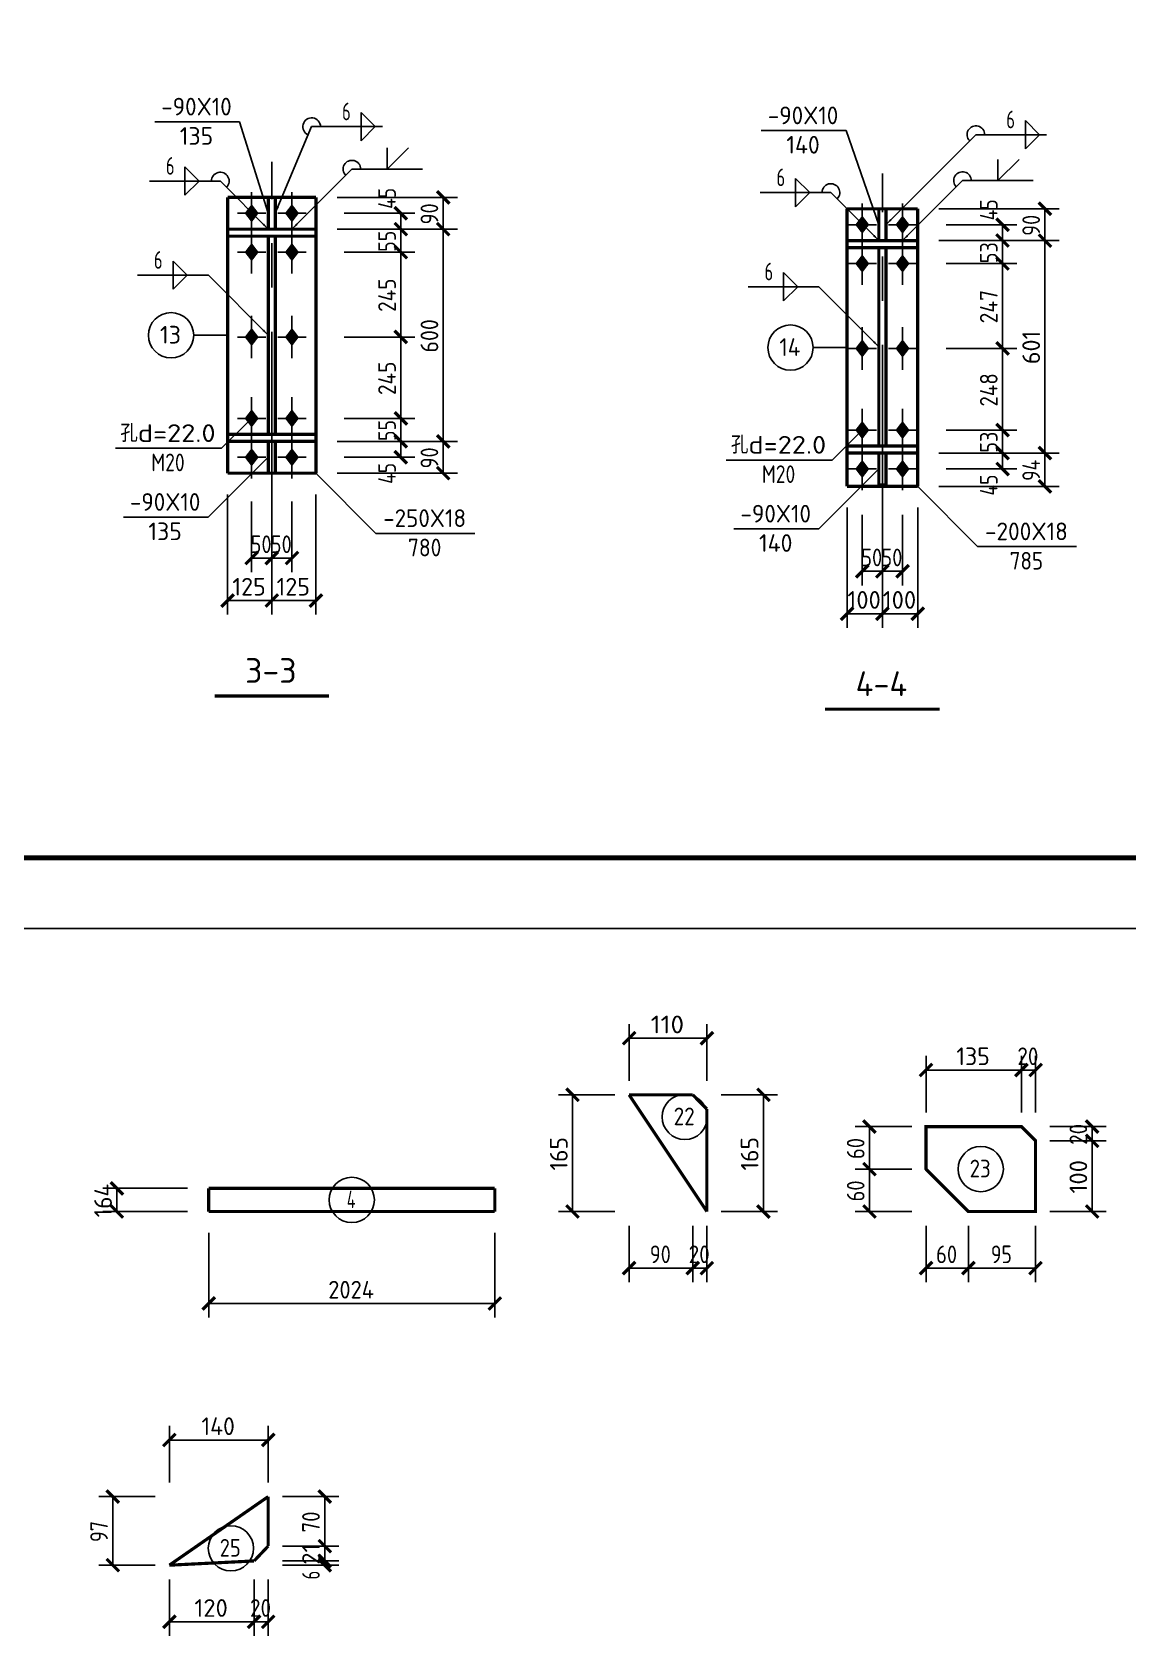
# Model space of a CAD drawing. Extents: x 14207793 to 14719554, y -1675802 to -1228715.
# Drawn here: x 14357089 to 14372592, y -1301743 to -1279068 of the extents above; entities that cross this region are included whole.
import ezdxf
from ezdxf.enums import TextEntityAlignment as Align

# ---------------------------------------------------------------- set-up
doc = ezdxf.new("R2010")
doc.units = 0
doc.header["$LTSCALE"] = 500
doc.header["$MEASUREMENT"] = 0
doc.linetypes.add('6', pattern=[8.75, 5, -1.25, 1.25, -1.25])
for name, color, linetype in [('10', 1, 'CONTINUOUS'), ('15', 3, 'CONTINUOUS'), ('20', 2, 'CONTINUOUS'), ('图框外框__细线', 253, 'CONTINUOUS'), ('尺寸标注', 253, 'CONTINUOUS'), ('焊缝标注', 253, 'CONTINUOUS'), ('编号标注', 253, 'CONTINUOUS'), ('螺栓孔标注', 7, 'CONTINUOUS'), ('钢板标注', 253, 'CONTINUOUS')]:
    doc.layers.add(name, color=color, linetype=linetype)
doc.styles.get("Standard").update_dxf_attribs({"font": 'SYSZ.shx', "width": 0.75, "bigfont": 'SYFS.shx'})

msp = doc.modelspace()

# ---------------------------------------------------------------- linework, layer by layer
at = {"layer": '10', "color": 7, "linetype": '6'}
for p, q in [((14360480.28, -1285804.76), (14360480.28, -1280904.76)), ((14369118.35, -1285991.46), (14369118.35, -1281066.46))]:
    msp.add_line(p, q, dxfattribs=at)
at = {"layer": '10', "color": 253}
for p, q in [((14360195.28, -1281329.76), (14360195.28, -1281929.76)), ((14360765.28, -1281329.76), (14360765.28, -1281929.76)), ((14368833.35, -1281491.46), (14368833.35, -1282091.46)), ((14369403.35, -1281491.46), (14369403.35, -1282091.46)), ((14360395.28, -1281629.76), (14359995.28, -1281629.76)), ((14360965.28, -1281629.76), (14360565.28, -1281629.76)), ((14369033.35, -1281791.46), (14368633.35, -1281791.46)), ((14369603.35, -1281791.46), (14369203.35, -1281791.46)), ((14360195.28, -1281879.76), (14360195.28, -1282479.76)), ((14360765.28, -1281879.76), (14360765.28, -1282479.76)), ((14368833.35, -1282041.46), (14368833.35, -1282641.46)), ((14369403.35, -1282041.46), (14369403.35, -1282641.46)), ((14360395.28, -1282179.76), (14359995.28, -1282179.76)), ((14360965.28, -1282179.76), (14360565.28, -1282179.76)), ((14369033.35, -1282341.46), (14368633.35, -1282341.46)), ((14369603.35, -1282341.46), (14369203.35, -1282341.46)), ((14360195.28, -1283079.76), (14360195.28, -1283679.76)), ((14360765.28, -1283079.76), (14360765.28, -1283679.76)), ((14360395.28, -1283379.76), (14359995.28, -1283379.76)), ((14360965.28, -1283379.76), (14360565.28, -1283379.76)), ((14368833.35, -1283241.46), (14368833.35, -1283841.46)), ((14369403.35, -1283241.46), (14369403.35, -1283841.46)), ((14369033.35, -1283541.46), (14368633.35, -1283541.46)), ((14369603.35, -1283541.46), (14369203.35, -1283541.46)), ((14360195.28, -1284229.76), (14360195.28, -1284829.76)), ((14360765.28, -1284229.76), (14360765.28, -1284829.76)), ((14360395.28, -1284529.76), (14359995.28, -1284529.76)), ((14360965.28, -1284529.76), (14360565.28, -1284529.76)), ((14368833.35, -1284395.22), (14368833.35, -1284995.22)), ((14369403.35, -1284395.22), (14369403.35, -1284995.22)), ((14369033.35, -1284695.22), (14368633.35, -1284695.22)), ((14369603.35, -1284695.22), (14369203.35, -1284695.22)), ((14360195.28, -1284779.76), (14360195.28, -1285379.76)), ((14360765.28, -1284779.76), (14360765.28, -1285379.76)), ((14368833.35, -1284945.22), (14368833.35, -1285545.22)), ((14369403.35, -1284945.22), (14369403.35, -1285545.22)), ((14360395.28, -1285079.76), (14359995.28, -1285079.76)), ((14360965.28, -1285079.76), (14360565.28, -1285079.76)), ((14369033.35, -1285245.22), (14368633.35, -1285245.22)), ((14369603.35, -1285245.22), (14369203.35, -1285245.22))]:
    msp.add_line(p, q, dxfattribs=at)
at = {"layer": '10', "color": 3, "const_width": 45}
for points in [[(14359855.28, -1281854.76), (14359855.28, -1281954.76)], [(14361105.28, -1281854.76), (14359855.28, -1281854.76)], [(14359855.28, -1281954.76), (14361105.28, -1281954.76)], [(14360430.28, -1284754.76), (14360430.28, -1281954.76)], [(14360530.28, -1284754.76), (14360530.28, -1281954.76)], [(14361105.28, -1281954.76), (14361105.28, -1281854.76)], [(14368618.35, -1282016.46), (14368618.35, -1282116.46)], [(14369618.35, -1282016.46), (14368618.35, -1282016.46)], [(14369618.35, -1282116.46), (14369618.35, -1282016.46)], [(14368618.35, -1282116.46), (14369618.35, -1282116.46)], [(14369068.35, -1284920.22), (14369068.35, -1282116.46)], [(14369168.35, -1284920.22), (14369168.35, -1282116.46)], [(14359855.28, -1284754.76), (14359855.28, -1284854.76)], [(14361105.28, -1284754.76), (14359855.28, -1284754.76)], [(14361105.28, -1284854.76), (14361105.28, -1284754.76)], [(14359855.28, -1284854.76), (14361105.28, -1284854.76)], [(14368618.35, -1284920.22), (14368618.35, -1285020.22)], [(14369618.35, -1284920.22), (14368618.35, -1284920.22)], [(14369618.35, -1285020.22), (14369618.35, -1284920.22)], [(14368618.35, -1285020.22), (14369618.35, -1285020.22)]]:
    msp.add_lwpolyline(points, dxfattribs=at)
at = {"layer": '10', "const_width": 45}
for points in [[(14359670.28, -1288454.76), (14361290.28, -1288454.76)], [(14368308.35, -1288641.46), (14369928.35, -1288641.46)]]:
    msp.add_lwpolyline(points, dxfattribs=at)
at = {"layer": '10'}
for points in [[(14360195.28, -1281499.76), (14360095.28, -1281629.76), (14360295.28, -1281629.76), (14360195.28, -1281759.76)], [(14360765.28, -1281499.76), (14360665.28, -1281629.76), (14360865.28, -1281629.76), (14360765.28, -1281759.76)], [(14368833.35, -1281661.47), (14368733.35, -1281791.46), (14368933.35, -1281791.46), (14368833.35, -1281921.46)], [(14369403.35, -1281661.47), (14369303.35, -1281791.46), (14369503.35, -1281791.46), (14369403.35, -1281921.46)], [(14360195.28, -1282049.76), (14360095.28, -1282179.76), (14360295.28, -1282179.76), (14360195.28, -1282309.76)], [(14360765.28, -1282049.76), (14360665.28, -1282179.76), (14360865.28, -1282179.76), (14360765.28, -1282309.76)], [(14368833.35, -1282211.47), (14368733.35, -1282341.46), (14368933.35, -1282341.46), (14368833.35, -1282471.46)], [(14369403.35, -1282211.47), (14369303.35, -1282341.46), (14369503.35, -1282341.46), (14369403.35, -1282471.46)], [(14360195.28, -1283249.76), (14360095.28, -1283379.76), (14360295.28, -1283379.76), (14360195.28, -1283509.76)], [(14360765.28, -1283249.76), (14360665.28, -1283379.76), (14360865.28, -1283379.76), (14360765.28, -1283509.76)], [(14368833.35, -1283411.47), (14368733.35, -1283541.46), (14368933.35, -1283541.46), (14368833.35, -1283671.46)], [(14369403.35, -1283411.47), (14369303.35, -1283541.46), (14369503.35, -1283541.46), (14369403.35, -1283671.46)], [(14360195.28, -1284399.76), (14360095.28, -1284529.76), (14360295.28, -1284529.76), (14360195.28, -1284659.76)], [(14360765.28, -1284399.76), (14360665.28, -1284529.76), (14360865.28, -1284529.76), (14360765.28, -1284659.76)], [(14368833.35, -1284565.22), (14368733.35, -1284695.22), (14368933.35, -1284695.22), (14368833.35, -1284825.22)], [(14369403.35, -1284565.22), (14369303.35, -1284695.22), (14369503.35, -1284695.22), (14369403.35, -1284825.22)], [(14360195.28, -1284949.76), (14360095.28, -1285079.76), (14360295.28, -1285079.76), (14360195.28, -1285209.76)], [(14360765.28, -1284949.76), (14360665.28, -1285079.76), (14360865.28, -1285079.76), (14360765.28, -1285209.76)], [(14368833.35, -1285115.22), (14368733.35, -1285245.22), (14368933.35, -1285245.22), (14368833.35, -1285375.22)], [(14369403.35, -1285115.22), (14369303.35, -1285245.22), (14369503.35, -1285245.22), (14369403.35, -1285375.22)]]:
    msp.add_solid(points, dxfattribs=at)
at = {"layer": '15', "const_width": 45}
for points in [[(14365535.4, -1294093.36), (14366435.4, -1294093.36)], [(14366635.4, -1295743.36), (14365535.4, -1294093.36)], [(14366435.4, -1294093.36), (14366635.4, -1294293.36)], [(14366635.4, -1294293.36), (14366635.4, -1295743.36)], [(14371285.4, -1295743.36), (14370335.4, -1295743.36), (14369735.4, -1295143.36), (14369735.4, -1294543.36), (14371085.4, -1294543.36), (14371285.4, -1294743.36), (14371285.4, -1295743.36)], [(14359588.13, -1295415.36), (14359588.13, -1295743.36)], [(14363635.4, -1295415.36), (14359588.13, -1295415.36)], [(14363635.4, -1295743.36), (14363635.4, -1295415.36)], [(14359588.13, -1295743.36), (14363635.4, -1295743.36)], [(14359031.3, -1300743.36), (14360429.55, -1299773.45)], [(14360429.55, -1299773.45), (14360429.55, -1300473.45)], [(14360429.55, -1300473.45), (14360229.8, -1300683.44)], [(14360229.8, -1300683.44), (14359031.3, -1300743.36)]]:
    msp.add_lwpolyline(points, dxfattribs=at)
at = {"layer": '20', "const_width": 45}
for points in [[(14359855.28, -1281404.76), (14359855.28, -1285304.76)], [(14361105.28, -1281404.76), (14359855.28, -1281404.76)], [(14360430.28, -1281404.76), (14360430.28, -1281854.76)], [(14360530.28, -1281404.76), (14360430.28, -1281404.76)], [(14360530.28, -1281854.76), (14360530.28, -1281404.76)], [(14361105.28, -1285304.76), (14361105.28, -1281404.76)], [(14368618.35, -1281566.46), (14368618.35, -1285491.46)], [(14369618.35, -1281566.46), (14368618.35, -1281566.46)], [(14369068.35, -1281566.46), (14369068.35, -1282016.46)], [(14369168.35, -1281566.46), (14369068.35, -1281566.46)], [(14369168.35, -1282016.46), (14369168.35, -1281566.46)], [(14369618.35, -1285491.46), (14369618.35, -1281566.46)], [(14360430.28, -1281854.76), (14360530.28, -1281854.76)], [(14369068.35, -1282016.46), (14369168.35, -1282016.46)], [(14360430.28, -1285304.76), (14360430.28, -1284854.76)], [(14360430.28, -1284854.76), (14360530.28, -1284854.76)], [(14360530.28, -1284854.76), (14360530.28, -1285304.76)], [(14369068.35, -1285470.22), (14369068.35, -1285020.22)], [(14369068.35, -1285020.22), (14369168.35, -1285020.22)], [(14369168.35, -1285020.22), (14369168.35, -1285470.22)], [(14359855.28, -1285304.76), (14361105.28, -1285304.76)], [(14360530.28, -1285304.76), (14360430.28, -1285304.76)], [(14368618.35, -1285491.46), (14369618.35, -1285491.46)], [(14369168.35, -1285470.22), (14369068.35, -1285470.22)]]:
    msp.add_lwpolyline(points, dxfattribs=at)
at = {"layer": '图框外框__细线'}
msp.add_lwpolyline([(14333621.4, -1291743.36), (14422721.4, -1291743.36), (14422721.4, -1249743.36), (14333621.4, -1249743.36), (14333621.4, -1291743.36)], dxfattribs=at)
at = {"layer": '图框外框__细线', "const_width": 70}
msp.add_lwpolyline([(14336121.4, -1290743.36), (14421721.4, -1290743.36), (14421721.4, -1250743.36), (14336121.4, -1250743.36), (14336121.4, -1290743.36)], dxfattribs=at)
at = {"layer": '尺寸标注'}
for p, q in [((14361405.28, -1281404.76), (14363105.28, -1281404.76)), ((14362905.28, -1281854.76), (14362905.28, -1281404.76)), ((14369918.35, -1281566.46), (14371618.35, -1281566.46)), ((14371418.35, -1282016.46), (14371418.35, -1281566.46)), ((14361505.28, -1281629.76), (14362505.28, -1281629.76)), ((14362305.28, -1281854.76), (14362305.28, -1281629.76)), ((14370018.35, -1281791.46), (14371018.35, -1281791.46)), ((14370818.35, -1282016.46), (14370818.35, -1281791.46)), ((14361405.28, -1281854.76), (14363105.28, -1281854.76)), ((14361405.28, -1281854.76), (14363105.28, -1281854.76)), ((14361505.28, -1281854.76), (14362505.28, -1281854.76)), ((14361505.28, -1281854.76), (14362505.28, -1281854.76)), ((14362305.28, -1282179.76), (14362305.28, -1281854.76)), ((14362905.28, -1284854.76), (14362905.28, -1281854.76)), ((14369918.35, -1282016.46), (14371618.35, -1282016.46)), ((14369918.35, -1282016.46), (14371618.35, -1282016.46)), ((14370018.35, -1282016.46), (14371018.35, -1282016.46)), ((14370018.35, -1282016.46), (14371018.35, -1282016.46)), ((14370818.35, -1282341.46), (14370818.35, -1282016.46)), ((14371418.35, -1285020.22), (14371418.35, -1282016.46)), ((14361505.28, -1282179.76), (14362505.28, -1282179.76)), ((14361505.28, -1282179.76), (14362505.28, -1282179.76)), ((14362305.28, -1283379.76), (14362305.28, -1282179.76)), ((14370018.35, -1282341.46), (14371018.35, -1282341.46)), ((14370018.35, -1282341.46), (14371018.35, -1282341.46)), ((14370818.35, -1283541.46), (14370818.35, -1282341.46)), ((14361505.28, -1283379.76), (14362505.28, -1283379.76)), ((14361505.28, -1283379.76), (14362505.28, -1283379.76)), ((14362305.28, -1284529.76), (14362305.28, -1283379.76)), ((14370018.35, -1283541.46), (14371018.35, -1283541.46)), ((14370018.35, -1283541.46), (14371018.35, -1283541.46)), ((14370818.35, -1284695.22), (14370818.35, -1283541.46)), ((14361505.28, -1284529.76), (14362505.28, -1284529.76)), ((14361505.28, -1284529.76), (14362505.28, -1284529.76)), ((14362305.28, -1284854.76), (14362305.28, -1284529.76)), ((14370018.35, -1284695.22), (14371018.35, -1284695.22)), ((14370018.35, -1284695.22), (14371018.35, -1284695.22)), ((14370818.35, -1285020.22), (14370818.35, -1284695.22)), ((14361405.28, -1284854.76), (14363105.28, -1284854.76)), ((14361405.28, -1284854.76), (14363105.28, -1284854.76)), ((14361505.28, -1284854.76), (14362505.28, -1284854.76)), ((14361505.28, -1284854.76), (14362505.28, -1284854.76)), ((14362305.28, -1285079.76), (14362305.28, -1284854.76)), ((14362905.28, -1285304.76), (14362905.28, -1284854.76)), ((14361505.28, -1285079.76), (14362505.28, -1285079.76)), ((14369918.35, -1285020.22), (14371618.35, -1285020.22)), ((14369918.35, -1285020.22), (14371618.35, -1285020.22)), ((14370018.35, -1285020.22), (14371018.35, -1285020.22)), ((14370018.35, -1285020.22), (14371018.35, -1285020.22)), ((14370818.35, -1285245.22), (14370818.35, -1285020.22)), ((14371418.35, -1285491.46), (14371418.35, -1285020.22)), ((14361405.28, -1285304.76), (14363105.28, -1285304.76)), ((14370018.35, -1285245.22), (14371018.35, -1285245.22)), ((14359855.28, -1285604.76), (14359855.28, -1287304.76)), ((14360480.28, -1285604.76), (14360480.28, -1287304.76)), ((14360480.28, -1285604.76), (14360480.28, -1287304.76)), ((14361105.28, -1285604.76), (14361105.28, -1287304.76)), ((14369918.35, -1285491.46), (14371618.35, -1285491.46)), ((14360195.28, -1285704.76), (14360195.28, -1286704.76)), ((14360480.28, -1285704.76), (14360480.28, -1286704.76)), ((14360480.28, -1285704.76), (14360480.28, -1286704.76)), ((14360765.28, -1285704.76), (14360765.28, -1286704.76)), ((14368618.35, -1285791.46), (14368618.35, -1287491.46)), ((14368833.35, -1285891.46), (14368833.35, -1286891.46)), ((14369118.35, -1285791.46), (14369118.35, -1287491.46)), ((14369118.35, -1285791.46), (14369118.35, -1287491.46)), ((14369118.35, -1285891.46), (14369118.35, -1286891.46)), ((14369118.35, -1285891.46), (14369118.35, -1286891.46)), ((14369403.35, -1285891.46), (14369403.35, -1286891.46)), ((14369618.35, -1285791.46), (14369618.35, -1287491.46)), ((14360195.28, -1286504.76), (14360480.28, -1286504.76)), ((14360480.28, -1286504.76), (14360765.28, -1286504.76)), ((14368833.35, -1286691.46), (14369118.35, -1286691.46)), ((14369118.35, -1286691.46), (14369403.35, -1286691.46)), ((14359855.28, -1287104.76), (14360480.28, -1287104.76)), ((14360480.28, -1287104.76), (14361105.28, -1287104.76)), ((14368618.35, -1287291.46), (14369118.35, -1287291.46)), ((14369118.35, -1287291.46), (14369618.35, -1287291.46)), ((14365535.4, -1293893.36), (14365535.4, -1293093.36)), ((14366635.4, -1293893.36), (14366635.4, -1293093.36)), ((14365535.4, -1293293.36), (14366635.4, -1293293.36)), ((14369735.4, -1294343.36), (14369735.4, -1293543.36)), ((14371085.4, -1294343.36), (14371085.4, -1293543.36)), ((14371085.4, -1294343.36), (14371085.4, -1293543.36)), ((14371285.4, -1294343.36), (14371285.4, -1293543.36)), ((14369735.4, -1293743.36), (14371085.4, -1293743.36)), ((14371085.4, -1293743.36), (14371285.4, -1293743.36)), ((14365335.4, -1294093.36), (14364535.4, -1294093.36)), ((14364735.4, -1295743.36), (14364735.4, -1294093.36)), ((14366835.4, -1294093.36), (14367635.4, -1294093.36)), ((14367435.4, -1295743.36), (14367435.4, -1294093.36)), ((14369535.4, -1294543.36), (14368735.4, -1294543.36)), ((14368935.4, -1295143.36), (14368935.4, -1294543.36)), ((14371485.4, -1294543.36), (14372285.4, -1294543.36)), ((14372085.4, -1294743.36), (14372085.4, -1294543.36)), ((14371485.4, -1294743.36), (14372285.4, -1294743.36)), ((14371485.4, -1294743.36), (14372285.4, -1294743.36)), ((14372085.4, -1295743.36), (14372085.4, -1294743.36)), ((14369535.4, -1295143.36), (14368735.4, -1295143.36)), ((14369535.4, -1295143.36), (14368735.4, -1295143.36)), ((14368935.4, -1295743.36), (14368935.4, -1295143.36)), ((14359288.13, -1295415.36), (14358088.13, -1295415.36)), ((14358288.13, -1295743.36), (14358288.13, -1295415.36)), ((14359288.13, -1295743.36), (14358088.13, -1295743.36)), ((14365335.4, -1295743.36), (14364535.4, -1295743.36)), ((14366835.4, -1295743.36), (14367635.4, -1295743.36)), ((14369535.4, -1295743.36), (14368735.4, -1295743.36)), ((14371485.4, -1295743.36), (14372285.4, -1295743.36)), ((14359588.13, -1296043.36), (14359588.13, -1297243.36)), ((14363635.4, -1296043.36), (14363635.4, -1297243.36)), ((14365535.4, -1295943.36), (14365535.4, -1296743.36)), ((14366435.4, -1295943.36), (14366435.4, -1296743.36)), ((14366435.4, -1295943.36), (14366435.4, -1296743.36)), ((14366635.4, -1295943.36), (14366635.4, -1296743.36)), ((14369735.4, -1295943.36), (14369735.4, -1296743.36)), ((14370335.4, -1295943.36), (14370335.4, -1296743.36)), ((14370335.4, -1295943.36), (14370335.4, -1296743.36)), ((14371285.4, -1295943.36), (14371285.4, -1296743.36)), ((14365535.4, -1296543.36), (14366435.4, -1296543.36)), ((14366435.4, -1296543.36), (14366635.4, -1296543.36)), ((14369735.4, -1296543.36), (14370335.4, -1296543.36)), ((14370335.4, -1296543.36), (14371285.4, -1296543.36)), ((14359588.13, -1297043.36), (14363635.4, -1297043.36)), ((14359031.3, -1299573.45), (14359031.3, -1298773.45)), ((14360429.55, -1299573.45), (14360429.55, -1298773.45)), ((14359031.3, -1298973.45), (14360429.55, -1298973.45)), ((14358831.3, -1299773.45), (14358031.3, -1299773.45)), ((14358231.3, -1300743.36), (14358231.3, -1299773.45)), ((14360629.55, -1299773.45), (14361429.55, -1299773.45)), ((14361229.55, -1300473.45), (14361229.55, -1299773.45)), ((14360629.55, -1300473.45), (14361429.55, -1300473.45)), ((14360629.55, -1300473.45), (14361429.55, -1300473.45)), ((14361229.55, -1300683.44), (14361229.55, -1300473.45)), ((14358831.3, -1300743.36), (14358031.3, -1300743.36)), ((14360629.55, -1300683.44), (14361429.55, -1300683.44)), ((14360629.55, -1300683.44), (14361429.55, -1300683.44)), ((14360629.55, -1300743.36), (14361429.55, -1300743.36)), ((14361229.55, -1300743.36), (14361229.55, -1300683.44)), ((14359031.3, -1300943.36), (14359031.3, -1301743.36)), ((14360229.8, -1300943.36), (14360229.8, -1301743.36)), ((14360229.8, -1300943.36), (14360229.8, -1301743.36)), ((14360429.55, -1300943.36), (14360429.55, -1301743.36)), ((14359031.3, -1301543.36), (14360229.8, -1301543.36)), ((14360229.8, -1301543.36), (14360429.55, -1301543.36))]:
    msp.add_line(p, q, dxfattribs=at)
at = {"layer": '尺寸标注', "const_width": 45}
for points in [[(14362816.9, -1281316.37), (14362993.67, -1281493.15)], [(14362216.9, -1281541.37), (14362393.67, -1281718.15)], [(14371329.97, -1281478.08), (14371506.74, -1281654.85)], [(14362216.9, -1281766.37), (14362393.67, -1281943.15)], [(14362216.9, -1281766.37), (14362393.67, -1281943.15)], [(14362816.9, -1281766.37), (14362993.67, -1281943.15)], [(14362816.9, -1281766.37), (14362993.67, -1281943.15)], [(14370729.97, -1281703.08), (14370906.74, -1281879.85)], [(14370729.97, -1281928.08), (14370906.74, -1282104.85)], [(14370729.97, -1281928.08), (14370906.74, -1282104.85)], [(14371329.97, -1281928.08), (14371506.74, -1282104.85)], [(14371329.97, -1281928.08), (14371506.74, -1282104.85)], [(14362216.9, -1282091.37), (14362393.67, -1282268.15)], [(14362216.9, -1282091.37), (14362393.67, -1282268.15)], [(14370729.97, -1282253.08), (14370906.74, -1282429.85)], [(14370729.97, -1282253.08), (14370906.74, -1282429.85)], [(14362216.9, -1283291.37), (14362393.67, -1283468.15)], [(14362216.9, -1283291.37), (14362393.67, -1283468.15)], [(14370729.97, -1283453.08), (14370906.74, -1283629.85)], [(14370729.97, -1283453.08), (14370906.74, -1283629.85)], [(14362216.9, -1284441.37), (14362393.67, -1284618.15)], [(14362216.9, -1284441.37), (14362393.67, -1284618.15)], [(14362216.9, -1284766.37), (14362393.67, -1284943.15)], [(14362216.9, -1284766.37), (14362393.67, -1284943.15)], [(14362816.9, -1284766.37), (14362993.67, -1284943.15)], [(14362816.9, -1284766.37), (14362993.67, -1284943.15)], [(14370729.97, -1284606.83), (14370906.74, -1284783.61)], [(14370729.97, -1284606.83), (14370906.74, -1284783.61)], [(14362216.9, -1284991.37), (14362393.67, -1285168.15)], [(14370729.97, -1284931.83), (14370906.74, -1285108.61)], [(14370729.97, -1284931.83), (14370906.74, -1285108.61)], [(14371329.97, -1284931.83), (14371506.74, -1285108.61)], [(14371329.97, -1284931.83), (14371506.74, -1285108.61)], [(14362816.9, -1285216.37), (14362993.67, -1285393.15)], [(14370729.97, -1285156.83), (14370906.74, -1285333.61)], [(14371329.97, -1285403.08), (14371506.74, -1285579.85)], [(14360106.89, -1286593.15), (14360283.67, -1286416.37)], [(14360391.89, -1286593.15), (14360568.67, -1286416.37)], [(14360391.89, -1286593.15), (14360568.67, -1286416.37)], [(14360676.89, -1286593.15), (14360853.67, -1286416.37)], [(14368744.97, -1286779.85), (14368921.74, -1286603.08)], [(14369029.97, -1286779.85), (14369206.74, -1286603.08)], [(14369029.97, -1286779.85), (14369206.74, -1286603.08)], [(14369314.97, -1286779.85), (14369491.74, -1286603.08)], [(14359766.89, -1287193.15), (14359943.67, -1287016.37)], [(14360391.89, -1287193.15), (14360568.67, -1287016.37)], [(14360391.89, -1287193.15), (14360568.67, -1287016.37)], [(14361016.89, -1287193.15), (14361193.67, -1287016.37)], [(14368529.97, -1287379.85), (14368706.74, -1287203.08)], [(14369029.97, -1287379.85), (14369206.74, -1287203.08)], [(14369029.97, -1287379.85), (14369206.74, -1287203.08)], [(14369529.97, -1287379.85), (14369706.74, -1287203.08)], [(14365447.01, -1293381.75), (14365623.79, -1293204.98)], [(14366547.01, -1293381.75), (14366723.79, -1293204.98)], [(14369647.01, -1293831.75), (14369823.79, -1293654.98)], [(14370997.01, -1293831.75), (14371173.79, -1293654.98)], [(14370997.01, -1293831.75), (14371173.79, -1293654.98)], [(14371197.01, -1293831.75), (14371373.79, -1293654.98)], [(14364647.01, -1294004.98), (14364823.79, -1294181.75)], [(14367347.01, -1294004.98), (14367523.79, -1294181.75)], [(14368847.01, -1294454.98), (14369023.79, -1294631.75)], [(14371997.01, -1294454.98), (14372173.79, -1294631.75)], [(14371997.01, -1294654.98), (14372173.79, -1294831.75)], [(14371997.01, -1294654.98), (14372173.79, -1294831.75)], [(14368847.01, -1295054.98), (14369023.79, -1295231.75)], [(14368847.01, -1295054.98), (14369023.79, -1295231.75)], [(14358199.75, -1295326.98), (14358376.52, -1295503.75)], [(14358199.75, -1295654.98), (14358376.52, -1295831.75)], [(14364647.01, -1295654.98), (14364823.79, -1295831.75)], [(14367347.01, -1295654.98), (14367523.79, -1295831.75)], [(14368847.01, -1295654.98), (14369023.79, -1295831.75)], [(14371997.01, -1295654.98), (14372173.79, -1295831.75)], [(14365447.01, -1296631.75), (14365623.79, -1296454.98)], [(14366347.01, -1296631.75), (14366523.79, -1296454.98)], [(14366347.01, -1296631.75), (14366523.79, -1296454.98)], [(14366547.01, -1296631.75), (14366723.79, -1296454.98)], [(14369647.01, -1296631.75), (14369823.79, -1296454.98)], [(14370247.01, -1296631.75), (14370423.79, -1296454.98)], [(14370247.01, -1296631.75), (14370423.79, -1296454.98)], [(14371197.01, -1296631.75), (14371373.79, -1296454.98)], [(14359499.75, -1297131.75), (14359676.52, -1296954.98)], [(14363547.01, -1297131.75), (14363723.79, -1296954.98)], [(14358942.91, -1299061.84), (14359119.68, -1298885.07)], [(14360341.16, -1299061.84), (14360517.94, -1298885.07)], [(14358142.91, -1299685.07), (14358319.68, -1299861.84)], [(14361141.16, -1299685.07), (14361317.94, -1299861.84)], [(14361141.16, -1300385.07), (14361317.94, -1300561.84)], [(14361141.16, -1300385.07), (14361317.94, -1300561.84)], [(14358142.91, -1300654.98), (14358319.68, -1300831.75)], [(14361141.16, -1300595.05), (14361317.94, -1300771.83)], [(14361141.16, -1300595.05), (14361317.94, -1300771.83)], [(14361141.16, -1300654.98), (14361317.94, -1300831.75)], [(14358942.91, -1301631.75), (14359119.68, -1301454.98)], [(14360141.41, -1301631.75), (14360318.18, -1301454.98)], [(14360141.41, -1301631.75), (14360318.18, -1301454.98)], [(14360341.16, -1301631.75), (14360517.94, -1301454.98)]]:
    msp.add_lwpolyline(points, dxfattribs=at)
at = {"layer": '焊缝标注'}
for p, q in [((14361744.34, -1280405.64), (14361744.34, -1280205.64)), ((14361744.34, -1280205.64), (14361944.34, -1280405.64)), ((14360530.28, -1281629.76), (14361044.34, -1280405.64)), ((14361044.34, -1280405.64), (14362044.34, -1280405.64)), ((14361744.34, -1280405.64), (14361744.34, -1280605.64)), ((14361744.34, -1280605.64), (14361944.34, -1280405.64)), ((14371141.65, -1280519.18), (14371141.65, -1280319.18)), ((14371141.65, -1280319.18), (14371341.65, -1280519.18)), ((14369168.35, -1281791.46), (14370441.65, -1280519.18)), ((14370441.65, -1280519.18), (14371441.65, -1280519.18)), ((14371141.65, -1280519.18), (14371141.65, -1280719.18)), ((14371141.65, -1280719.18), (14371341.65, -1280519.18)), ((14362114.15, -1281006.57), (14362414.15, -1280706.57)), ((14362114.15, -1281006.57), (14362114.15, -1280706.57)), ((14370752.22, -1281168.27), (14371052.22, -1280868.27)), ((14370752.22, -1281168.27), (14370752.22, -1280868.27)), ((14359252.27, -1281175.13), (14359252.27, -1280975.13)), ((14359452.27, -1281175.13), (14359252.27, -1280975.13)), ((14360765.28, -1281854.76), (14361614.15, -1281006.57)), ((14361614.15, -1281006.57), (14362614.15, -1281006.57)), ((14367890.34, -1281336.83), (14367890.34, -1281136.83)), ((14368090.34, -1281336.83), (14367890.34, -1281136.83)), ((14359752.27, -1281175.13), (14358752.27, -1281175.13)), ((14359252.27, -1281175.13), (14359252.27, -1281375.13)), ((14359452.27, -1281175.13), (14359252.27, -1281375.13)), ((14360430.28, -1281854.76), (14359752.27, -1281175.13)), ((14368390.34, -1281336.83), (14367390.34, -1281336.83)), ((14367890.34, -1281336.83), (14367890.34, -1281536.83)), ((14368090.34, -1281336.83), (14367890.34, -1281536.83)), ((14369068.35, -1282016.46), (14368390.34, -1281336.83)), ((14369403.35, -1282016.46), (14370252.22, -1281168.27)), ((14370252.22, -1281168.27), (14371252.22, -1281168.27)), ((14359082.77, -1282505.22), (14359082.77, -1282305.22)), ((14359282.77, -1282505.22), (14359082.77, -1282305.22)), ((14367720.84, -1282668.8), (14367720.84, -1282468.8)), ((14367920.84, -1282668.8), (14367720.84, -1282468.8)), ((14359582.77, -1282505.22), (14358582.77, -1282505.22)), ((14359082.77, -1282505.22), (14359082.77, -1282705.22)), ((14359282.77, -1282505.22), (14359082.77, -1282705.22)), ((14360430.28, -1283354.76), (14359582.77, -1282505.22)), ((14368220.84, -1282668.8), (14367220.84, -1282668.8)), ((14367720.84, -1282668.8), (14367720.84, -1282868.8)), ((14367920.84, -1282668.8), (14367720.84, -1282868.8)), ((14369068.35, -1283518.34), (14368220.84, -1282668.8))]:
    msp.add_line(p, q, dxfattribs=at)
for centre, start, end in [((14361044.34, -1280405.64), 0, 247.220435), ((14370441.65, -1280519.18), 0, 224.977194), ((14361614.15, -1281006.57), 0, 224.977194), ((14359752.27, -1281175.13), 314.931548, 180.000005), ((14370252.22, -1281168.27), 0, 224.977194), ((14368390.34, -1281336.83), 314.931548, 180.000005)]:
    msp.add_arc(centre, 125, start, end, dxfattribs=at)
for points in [[(14360530.28, -1281629.76), (14360582.83, -1281543.37), (14360555.17, -1281531.75)], [(14360430.28, -1281854.76), (14360370.28, -1281773.37), (14360349.04, -1281794.56)], [(14360765.28, -1281854.76), (14360846.62, -1281794.69), (14360825.42, -1281773.47)], [(14369168.35, -1281791.46), (14369249.7, -1281731.39), (14369228.49, -1281710.17)], [(14369068.35, -1282016.46), (14369008.35, -1281935.08), (14368987.11, -1281956.26)], [(14369403.35, -1282016.46), (14369484.7, -1281956.39), (14369463.49, -1281935.17)], [(14360430.28, -1283354.76), (14360370.28, -1283273.37), (14360349.04, -1283294.56)], [(14369068.35, -1283518.34), (14369008.35, -1283436.95), (14368987.11, -1283458.14)]]:
    msp.add_solid(points, dxfattribs=at)
at = {"layer": '编号标注'}
for p, q in [((14359855.28, -1283354.76), (14359375.28, -1283354.76)), ((14368618.35, -1283528.96), (14368138.36, -1283528.96))]:
    msp.add_line(p, q, dxfattribs=at)
at = {"layer": '编号标注', "const_width": 10}
for points in [[(14359860.28, -1283354.76, 1), (14359850.28, -1283354.76, 1), (14359860.28, -1283354.76, 1)], [(14368623.35, -1283528.96, 1), (14368613.35, -1283528.96, 1), (14368623.35, -1283528.96, 1)]]:
    msp.add_lwpolyline(points, format="xyb", dxfattribs=at)
at = {"layer": '编号标注'}
for centre in [(14359055.28, -1283354.76), (14367818.35, -1283528.96), (14366323.27, -1294405.5), (14370510.4, -1295143.36), (14361611.77, -1295579.36), (14359901.41, -1300504.91)]:
    msp.add_circle(centre, 320, dxfattribs=at)
at = {"layer": '螺栓孔标注'}
for p, q in [((14360195.28, -1284529.76), (14359770.17, -1284953.18)), ((14368833.35, -1284695.22), (14368408.25, -1285118.64)), ((14359770.17, -1284953.18), (14358270.17, -1284953.18)), ((14368408.25, -1285118.64), (14366908.25, -1285118.64))]:
    msp.add_line(p, q, dxfattribs=at)
at = {"layer": '螺栓孔标注', "const_width": 10}
for points in [[(14360200.28, -1284529.76, 1), (14360190.28, -1284529.76, 1), (14360200.28, -1284529.76, 1)], [(14368838.35, -1284695.22, 1), (14368828.35, -1284695.22, 1), (14368838.35, -1284695.22, 1)]]:
    msp.add_lwpolyline(points, format="xyb", dxfattribs=at)
at = {"layer": '钢板标注'}
for p, q in [((14360023.57, -1280337.24), (14358823.57, -1280337.24)), ((14360430.28, -1281629.76), (14360023.57, -1280337.24)), ((14368604.69, -1280461.37), (14367404.69, -1280461.37)), ((14369068.35, -1281791.46), (14368604.69, -1280461.37)), ((14360430.28, -1285079.76), (14359580.07, -1285926.6)), ((14361105.28, -1285304.76), (14361951.44, -1286155.65)), ((14369068.35, -1285245.22), (14368218.14, -1286092.06)), ((14369618.35, -1285491.46), (14370464.51, -1286342.35)), ((14359580.07, -1285926.6), (14358380.07, -1285926.6)), ((14368218.14, -1286092.06), (14367018.14, -1286092.06)), ((14361951.44, -1286155.65), (14363351.44, -1286155.65)), ((14370464.51, -1286342.35), (14371864.51, -1286342.35))]:
    msp.add_line(p, q, dxfattribs=at)
at = {"layer": '钢板标注', "const_width": 10}
for points in [[(14360435.28, -1281629.76, 1), (14360425.28, -1281629.76, 1), (14360435.28, -1281629.76, 1)], [(14369073.35, -1281791.46, 1), (14369063.35, -1281791.46, 1), (14369073.35, -1281791.46, 1)], [(14360435.28, -1285079.76, 1), (14360425.28, -1285079.76, 1), (14360435.28, -1285079.76, 1)], [(14361110.28, -1285304.76, 1), (14361100.28, -1285304.76, 1), (14361110.28, -1285304.76, 1)], [(14369073.35, -1285245.22, 1), (14369063.35, -1285245.22, 1), (14369073.35, -1285245.22, 1)], [(14369623.35, -1285491.46, 1), (14369613.35, -1285491.46, 1), (14369623.35, -1285491.46, 1)]]:
    msp.add_lwpolyline(points, format="xyb", dxfattribs=at)

# ---------------------------------------------------------------- texts
at = {"layer": '10'}
for s, width, p, p2 in [('3-3', 0.728999, (14360102.28, -1288269.26), (14360831.28, -1288269.26)), ('4-4', 0.71705, (14368740.35, -1288455.96), (14369469.36, -1288455.96))]:
    msp.add_text(s, height=350, dxfattribs=dict(at, width=width)).set_placement(p, p2, align=Align.FIT)
at = {"layer": '尺寸标注'}
for s, width, p, p2 in [('45', 0.735, (14362235.28, -1281568.51), (14362235.28, -1281271.01)), ('90', 0.735, (14362835.28, -1281787.26), (14362835.28, -1281489.76)), ('45', 0.735, (14370748.35, -1281730.22), (14370748.35, -1281432.72)), ('90', 0.735, (14371348.35, -1281948.96), (14371348.35, -1281651.46)), ('55', 0.735, (14362235.28, -1282174.76), (14362235.28, -1281877.26)), ('53', 0.735002, (14370748.35, -1282336.47), (14370748.35, -1282038.96)), ('245', 0.735, (14362235.28, -1283024.76), (14362235.28, -1282552.26)), ('247', 0.735, (14370748.35, -1283186.47), (14370748.35, -1282713.97)), ('600', 0.735, (14362835.28, -1283599.76), (14362835.28, -1283127.26)), ('601', 0.882, (14371348.35, -1283763.34), (14371348.35, -1283290.84)), ('245', 0.735, (14362235.28, -1284199.76), (14362235.28, -1283727.26)), ('248', 0.735, (14370748.35, -1284363.34), (14370748.35, -1283890.84)), ('55', 0.735001, (14362235.28, -1284849.76), (14362235.28, -1284552.26)), ('53', 0.735, (14370748.35, -1285015.22), (14370748.35, -1284717.72)), ('90', 0.735001, (14362835.28, -1285237.26), (14362835.28, -1284939.76)), ('45', 0.735001, (14362235.28, -1285456.01), (14362235.28, -1285158.51)), ('94', 0.714001, (14371348.35, -1285413.34), (14371348.35, -1285115.84)), ('45', 0.735, (14370748.35, -1285621.47), (14370748.35, -1285323.97)), ('165', 0.7938, (14364665.4, -1295163.36), (14364665.4, -1294690.86)), ('165', 0.7938, (14367365.4, -1295163.36), (14367365.4, -1294690.86)), ('60', 0.735001, (14368865.4, -1295000.86), (14368865.4, -1294703.36)), ('20', 0.735001, (14372015.4, -1294800.86), (14372015.4, -1294503.36)), ('100', 0.7938, (14372015.4, -1295488.36), (14372015.4, -1295015.86)), ('164', 0.778236, (14358218.13, -1295824.36), (14358218.13, -1295351.86)), ('60', 0.735001, (14368865.4, -1295600.86), (14368865.4, -1295303.36)), ('97', 0.735, (14358161.3, -1300415.91), (14358161.3, -1300118.41)), ('70', 0.735, (14361159.55, -1300280.95), (14361159.55, -1299983.45)), ('21', 0.999599, (14361159.55, -1300735.95), (14361159.55, -1300438.45)), ('6', 0.791537, (14361159.55, -1300944.61), (14361159.55, -1300822.11))]:
    msp.add_text(s, height=250, rotation=90, dxfattribs=dict(at, width=width)).set_placement(p, p2, align=Align.FIT)
for s, width, p, p2 in [('50', 0.735002, (14360180.28, -1286434.76), (14360477.78, -1286434.76)), ('50', 0.734998, (14360465.28, -1286434.76), (14360762.78, -1286434.76)), ('50', 0.735002, (14368818.35, -1286621.46), (14369115.85, -1286621.46)), ('50', 0.735002, (14369103.35, -1286621.46), (14369400.86, -1286621.46)), ('125', 0.793798, (14359922.78, -1287034.76), (14360395.28, -1287034.76)), ('125', 0.793798, (14360547.78, -1287034.76), (14361020.28, -1287034.76)), ('100', 0.793801, (14368623.35, -1287221.46), (14369095.85, -1287221.46)), ('100', 0.793801, (14369123.35, -1287221.46), (14369595.85, -1287221.46)), ('110', 0.862827, (14365840.4, -1293223.36), (14366312.9, -1293223.36)), ('135', 0.793801, (14370165.4, -1293673.36), (14370637.9, -1293673.36)), ('20', 0.735002, (14371027.9, -1293673.36), (14371325.4, -1293673.36)), ('90', 0.735002, (14365827.9, -1296473.36), (14366125.4, -1296473.36)), ('20', 0.735002, (14366377.9, -1296473.36), (14366675.4, -1296473.36)), ('60', 0.735002, (14369877.9, -1296473.36), (14370175.4, -1296473.36)), ('95', 0.735002, (14370652.9, -1296473.36), (14370950.4, -1296473.36)), ('2024', 0.725201, (14361279.27, -1296973.36), (14361926.77, -1296973.36)), ('140', 0.793798, (14359485.42, -1298903.45), (14359957.92, -1298903.45)), ('120', 0.793798, (14359385.55, -1301473.36), (14359858.05, -1301473.36)), ('20', 0.734998, (14360172.17, -1301473.36), (14360469.67, -1301473.36))]:
    msp.add_text(s, height=250, dxfattribs=dict(at, width=width)).set_placement(p, p2, align=Align.FIT)
at = {"layer": '焊缝标注'}
for width, p, p2 in [(0.791533, (14361474.34, -1280315.64), (14361596.84, -1280315.64)), (0.791542, (14370871.65, -1280429.18), (14370994.15, -1280429.18)), (0.791542, (14358982.27, -1281085.13), (14359104.77, -1281085.13)), (0.791523, (14367620.34, -1281246.83), (14367742.84, -1281246.83)), (0.791542, (14358812.77, -1282415.22), (14358935.27, -1282415.22)), (0.791542, (14367450.84, -1282578.8), (14367573.34, -1282578.8))]:
    msp.add_text('6', height=250, dxfattribs=dict(at, width=width)).set_placement(p, p2, align=Align.FIT)
at = {"layer": '编号标注'}
for s, width, p, p2 in [('13', 0.832997, (14358897.78, -1283472.26), (14359195.28, -1283472.26)), ('14', 0.806131, (14367660.85, -1283646.46), (14367958.35, -1283646.46)), ('22', 0.735002, (14366165.77, -1294523), (14366463.27, -1294523)), ('23', 0.735002, (14370352.9, -1295260.86), (14370650.4, -1295260.86)), ('4', 0.685995, (14361541.77, -1295696.86), (14361664.27, -1295696.86)), ('25', 0.735002, (14359743.91, -1300622.41), (14360041.41, -1300622.41))]:
    msp.add_text(s, height=250, dxfattribs=dict(at, width=width)).set_placement(p, p2, align=Align.FIT)
at = {"layer": '螺栓孔标注'}
for s, width, p, p2 in [('孔d=22.0', 0.842187, (14358337.67, -1284863.18), (14359685.17, -1284863.18)), ('孔d=22.0', 0.842188, (14366975.75, -1285028.64), (14368323.25, -1285028.64)), ('M20', 0.684309, (14358775.17, -1285278.18), (14359247.67, -1285278.18)), ('M20', 0.684311, (14367413.25, -1285443.64), (14367885.75, -1285443.64))]:
    msp.add_text(s, height=250, dxfattribs=dict(at, width=width)).set_placement(p, p2, align=Align.FIT)
at = {"layer": '钢板标注'}
for s, width, p, p2 in [('-90X10', 0.722328, (14358916.07, -1280247.24), (14359913.57, -1280247.24)), ('-90X10', 0.722328, (14367497.19, -1280371.37), (14368494.69, -1280371.37)), ('135', 0.793801, (14359178.57, -1280662.24), (14359651.07, -1280662.24)), ('140', 0.793796, (14367759.7, -1280786.37), (14368232.19, -1280786.37)), ('-90X10', 0.722328, (14358472.57, -1285836.6), (14359470.07, -1285836.6)), ('-250X18', 0.72419, (14362056.44, -1286065.65), (14363228.94, -1286065.65)), ('-90X10', 0.722326, (14367110.64, -1286002.06), (14368108.14, -1286002.06)), ('135', 0.793801, (14358735.07, -1286251.6), (14359207.57, -1286251.6)), ('-200X18', 0.724192, (14370569.51, -1286252.35), (14371742.01, -1286252.35)), ('780', 0.734996, (14362406.44, -1286480.65), (14362878.94, -1286480.65)), ('140', 0.793796, (14367373.14, -1286417.06), (14367845.64, -1286417.06)), ('785', 0.735001, (14370919.51, -1286667.35), (14371392.01, -1286667.35))]:
    msp.add_text(s, height=250, dxfattribs=dict(at, width=width)).set_placement(p, p2, align=Align.FIT)

doc.saveas('drawing.dxf')
